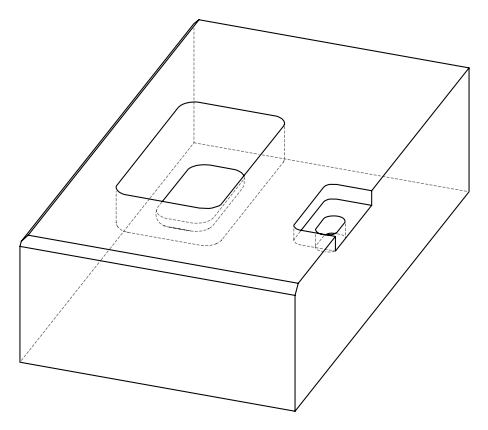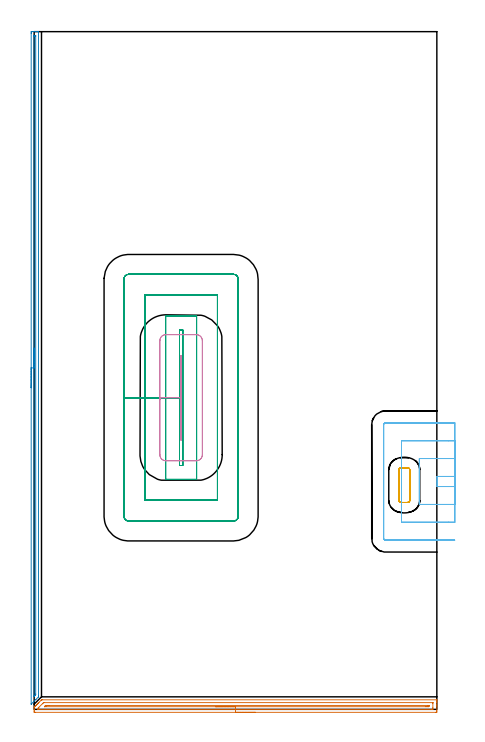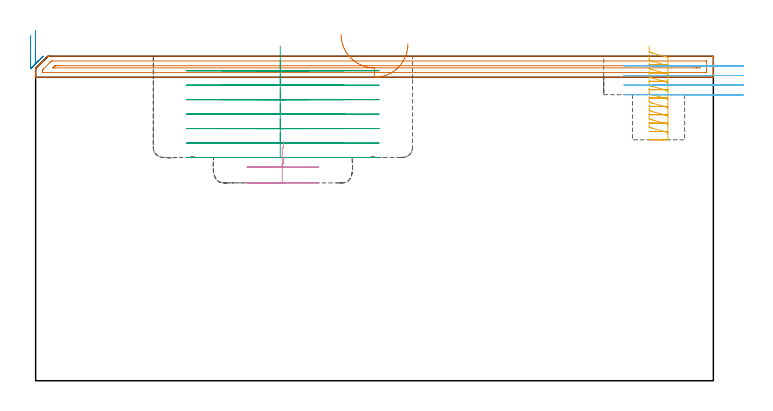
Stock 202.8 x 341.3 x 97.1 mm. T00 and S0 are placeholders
(PLAN: 6 operations, 3 tool changes, 32.7 min)
(1 AREA_MILL | FG_CHAMFER_SURFACE | UGT0205_001 | 5 min | 4029 mm3)
(2 AREA_MILL_1 | FG_CHAMFER_SURFACE_1 | UGT0205_001 | 5.54 min | 2302 mm3)
(3 MILL_RECTANGULAR_POCKET | POCKET_RECTANGULAR_STRAIGHT | UGT0201_095 | Follow Part, ap 5, ae 75% | 14.88 min | 334274 mm3)
(4 MILL_RECTANGULAR_POCKET_1 | POCKET_RECTANGULAR_STRAIGHT_1 | UGT0201_095 | Follow Part, ap 5, ae 75% | 1.3 min | 24729 mm3)
(5 MILL_RECTANGULAR_POCKET_2 | POCKET_RECTANGULAR_STRAIGHT_2 | UGT0201_128 | Follow Part, ap 2.5, ae 75% | 1.76 min | 9907 mm3)
(6 MILL_SLOT | SLOT_PARTIAL_RECTANGULAR | NXT0201_011 | Follow Part, ap 3, ae 75% | 4.24 min | 22029 mm3)
(TOOL UGT0205_001 | Chamfer Mill 20 x 3 x 45 deg. | D20 FL50 Z2)
(TOOL UGT0201_095 | End mill 20 mm | D20 R3 FL38 Z4)
(TOOL UGT0201_128 | Carbide End Mill 10.0 | D10 FL15 Z4)
(TOOL NXT0201_011 | ENDMILL 12mm [2P460-1200-NA 1630] | D12 FL38 Z6)
(OP 1 AREA_MILL)
G17 G21 G94 G90
T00 M6
G54
G17 G0 G90 X111.4 Y-1.5 S1061 M3
G43 Z107.1 H0
Z100.8
G94 G1 X111.362 Z99.928 F250.
X111.248 Z99.063
X111.059 Z98.212
X110.797 Z97.38
X110.463 Z96.574
X110.06 Z95.8
X109.592 Z95.064
X109.06 Z94.372
X108.471 Z93.729
X107.828 Z93.14
X107.136 Z92.608
X106.4 Z92.14
X105.626 Z91.737
X104.82 Z91.403
X103.988 Z91.141
X103.137 Z90.952
X102.272 Z90.838
X101.4 Z90.8
X0.6
X0.403 Y-1.499 Z90.801
X0.154 Y-1.496 Z90.804
X0.002 Y-1.491 Z90.805
X0. Y-1.308 Z90.989
Y-1.004 Z91.292
Y-0.424 Z91.872
Y-0.119 Z92.175
Y0.751 Z93.05
Y1.1 Z93.397
X0.005 Y1.106 Z93.404
X0.405 Y1.505 Z93.805
X0.548 Y1.65 Z93.947
X0.6 Y1.7 Z93.999
X0.792 Y1.893 Z94.192
X0.843 Y1.945 Z94.242
X0.897 Y1.998 Z94.297
X1.085 Y2.185 Z94.484
X1.138 Y2.24 Z94.537
X1.194 Y2.295 Z94.594
X1.377 Y2.478 Z94.777
X1.433 Y2.535 Z94.831
X1.492 Y2.592 Z94.891
X1.67 Y2.77 Z95.069
X1.728 Y2.83 Z95.126
X1.789 Y2.89 Z95.189
X1.962 Y3.063 Z95.362
X2.023 Y3.124 Z95.421
X2.086 Y3.187 Z95.486
X2.255 Y3.355 Z95.654
X2.318 Y3.419 Z95.716
X2.384 Y3.484 Z95.783
X3.645 Y4.746 Z97.044
X3.659 Y4.759 Z97.054
X3.713 Y4.808 Z97.086
X4.165 Y4.8 Z97.1
X202.65
X202.79 Y4.805 Z97.095
X202.792 Y4.782 Z97.073
X202.8 Y4.458 Z96.757
Y4.029 Z96.328
Y3.419 Z95.714
Y2.23 Z94.527
Y1.65 Z93.944
Y-0.714 Z91.582
X202.797 Y-1.004 Z91.292
X202.791 Y-1.491 Z90.805
X202.695 Y-1.494 Z90.803
X202.2 Y-1.5 Z90.8
X101.4
Y-0.086 Z92.214
X2.163 Y-0.085 Z92.215
X2.07 Y-0.084 Z92.216
X2.024 Y-0.081 Z92.219
X2.01 Y-0.079 Z92.221
X2.008 Y-0.064 Z92.236
X2.004 Y0.035 Z92.335
X2.002 Y0.259 Z92.559
X2.01 Y0.546 Z92.846
X2.02 Y0.658 Z92.958
X2.12 Y0.765 Z93.065
X2.25 Y0.898 Z93.198
X2.384 Y1.034 Z93.334
X4.168 Y2.818 Z95.118
X4.472 Y3.118 Z95.418
X4.673 Y3.312 Z95.612
X4.743 Y3.379 Z95.679
X5.094 Y3.386 Z95.686
X200.637 Y3.385 Z95.685
X200.73 Y3.384 Z95.684
X200.776 Y3.381 Z95.681
X200.79 Y3.379 Z95.679
X200.792 Y3.364 Z95.664
X200.796 Y3.265 Z95.565
X200.8 Y3.039 Z95.339
X200.799 Y0.765 Z93.065
X200.798 Y0.387 Z92.687
X200.79 Y0.005 Z92.305
X200.782 Y-0.079 Z92.221
X200.738 Y-0.081 Z92.219
X200.631 Y-0.084 Z92.216
X200.416 Y-0.086 Z92.214
X200.382
X101.4
Y1.328 Z93.628
X5.952 Y1.329 Z93.629
X5.383 Y1.33 Z93.63
X5.293 Y1.332 Z93.632
X5.231 Y1.335 Z93.635
X5.156 Y1.346 Z93.646
X5.211 Y1.406 Z93.706
X5.257 Y1.455 Z93.755
X5.453 Y1.65 Z93.95
X5.705 Y1.895 Z94.195
X5.794 Y1.964 Z94.264
X5.952 Y1.966 Z94.266
X6.521 Y1.97 Z94.27
X6.844 Y1.971 Z94.271
X7.412
X198.308
X198.632 Y1.97 Z94.27
X198.74 Y1.968 Z94.268
X198.777 Y1.965 Z94.265
X198.79 Y1.963 Z94.263
X198.793 Y1.927 Z94.227
X198.797 Y1.816 Z94.116
X198.798 Y1.65 Z93.95
X198.795 Y1.488 Z93.788
X198.785 Y1.335 Z93.635
X198.632 Y1.334 Z93.634
X198.063 Y1.329 Z93.629
X197.74
X197.172 Y1.328 Z93.628
X101.4
X100.528 Z93.666
X99.664 Z93.78
X98.812 Z93.969
X97.98 Z94.231
X97.174 Z94.565
X96.4 Z94.968
X95.664 Z95.437
X94.972 Z95.968
X94.329 Z96.557
X93.74 Z97.201
X93.209 Z97.893
X92.74 Z98.628
X92.337 Z99.402
X92.003 Z100.208
X91.741 Z101.04
X91.552 Z101.892
X91.438 Z102.757
X91.4 Z103.628
G0 Z107.1
M5
M2
(OP 2 AREA_MILL_1)
G17 G21 G94 G90
T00 M6
G54
G17 G0 G90 X-1.5 Y161.95 S1061 M3
G43 Z107.1 H0
Z103.4
G94 G1 Y161.988 Z102.528 F250.
Y162.102 Z101.663
Y162.291 Z100.812
Y162.553 Z99.98
Y162.887 Z99.174
Y163.29 Z98.4
Y163.759 Z97.664
Y164.29 Z96.972
Y164.879 Z96.329
Y165.522 Z95.74
Y166.214 Z95.208
Y166.95 Z94.74
Y167.724 Z94.337
Y168.53 Z94.003
Y169.362 Z93.741
Y170.214 Z93.552
Y171.079 Z93.438
Y171.95 Z93.4
Y340.321
X-1.499 Y340.69 Z93.401
X-1.494 Y341.207 Z93.402
X-1.491 Y341.292 Z93.405
X-0.98 Y341.3 Z93.915
X-0.419 Z94.478
X-0.093 Z94.803
X0.468 Z95.364
X0.793 Z95.688
X1.444 Z96.343
X1.818 Z96.718
X2.173 Y341.292 Z97.064
X2.197 Y341.29 Z97.088
X2.2 Y341.136 Z97.1
Y6.782
X2.201 Y6.305 Z97.08
X2.137 Y6.236 Z97.034
X0.896 Y4.996 Z95.796
X-0.389 Y3.711 Z94.51
X-1.335 Y2.764 Z93.563
X-1.423 Y2.68 Z93.475
X-1.491 Y2.615 Z93.406
X-1.498 Y2.726 Z93.402
X-1.499 Y2.764 Z93.401
X-1.5 Y171.95 Z93.4
X-0.086 Z94.814
Y338.897
X-0.084 Y339.124 Z94.816
X-0.082 Y339.233 Z94.818
X-0.079 Y339.28 Z94.821
X-0.042 Y339.29 Z94.858
X0.153 Y339.295 Z95.053
X0.401 Y339.299 Z95.301
X0.649 Y339.294 Z95.549
X0.751 Y339.29 Z95.651
X0.779 Y339.28 Z95.679
X0.781 Y339.233 Z95.681
X0.784 Y339.126 Z95.684
X0.786 Y338.912 Z95.686
Y7.675
X0.782 Y7.451 Z95.682
X0.779 Y7.345 Z95.679
X0.697 Y7.257 Z95.597
X0.512 Y7.065 Z95.412
X0.232 Y6.782 Z95.132
X0.165 Y6.715 Z95.065
X0.069 Y6.619 Z94.969
X-0.028 Y6.526 Z94.872
X-0.058 Y6.5 Z94.842
X-0.079 Y6.485 Z94.821
X-0.081 Y6.571 Z94.819
X-0.086 Y6.774 Z94.814
Y171.95
Y172.822 Z94.852
Y173.687 Z94.966
Y174.538 Z95.155
Y175.37 Z95.417
Y176.176 Z95.751
Y176.95 Z96.154
Y177.686 Z96.623
Y178.378 Z97.154
Y179.021 Z97.743
Y179.611 Z98.386
Y180.142 Z99.078
Y180.61 Z99.814
Y181.013 Z100.588
Y181.347 Z101.394
Y181.609 Z102.226
Y181.798 Z103.078
Y181.912 Z103.943
Y181.95 Z104.814
G0 Z107.1
M5
M2
(OP 3 MILL_RECTANGULAR_POCKET)
G17 G21 G94 G90
T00 M6
G54
G17 G0 G90 X73.2 Y184.301 S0 M3
G43 Z107.1 H0
Z100.1
G94 G1 Y156.95 Z92.771 F250.
Y122.8 F500.
X74.8
Y191.1
X73.2
Y156.95
X66.2
Y115.8
X81.8
Y198.1
X66.2
Y156.95
X55.7
Y105.3
X92.3
Y208.6
X55.7
Y156.95
X45.2
Y97.3
G3 X47.7 Y94.8 R2.5
G1 X100.3
G3 X102.8 Y97.3 R2.5
G1 Y216.6
G3 X100.3 Y219.1 R2.5
G1 X47.7
G3 X45.2 Y216.6 R2.5
G1 Y156.95
Y155.95
G0 X73.2 Y184.301 Z95.771
G1 Y156.95 Z88.443 F250.
Y122.8 F500.
X74.8
Y191.1
X73.2
Y156.95
X66.2
Y115.8
X81.8
Y198.1
X66.2
Y156.95
X55.7
Y105.3
X92.3
Y208.6
X55.7
Y156.95
X45.2
Y97.3
G3 X47.7 Y94.8 R2.5
G1 X100.3
G3 X102.8 Y97.3 R2.5
G1 Y216.6
G3 X100.3 Y219.1 R2.5
G1 X47.7
G3 X45.2 Y216.6 R2.5
G1 Y156.95
Y155.95
G0 X73.2 Y184.301 Z91.443
G1 Y156.95 Z84.114 F250.
Y122.8 F500.
X74.8
Y191.1
X73.2
Y156.95
X66.2
Y115.8
X81.8
Y198.1
X66.2
Y156.95
X55.7
Y105.3
X92.3
Y208.6
X55.7
Y156.95
X45.2
Y97.3
G3 X47.7 Y94.8 R2.5
G1 X100.3
G3 X102.8 Y97.3 R2.5
G1 Y216.6
G3 X100.3 Y219.1 R2.5
G1 X47.7
G3 X45.2 Y216.6 R2.5
G1 Y156.95
Y155.95
G0 X73.2 Y184.301 Z87.114
G1 Y156.95 Z79.786 F250.
Y122.8 F500.
X74.8
Y191.1
X73.2
Y156.95
X66.2
Y115.8
X81.8
Y198.1
X66.2
Y156.95
X55.7
Y105.3
X92.3
Y208.6
X55.7
Y156.95
X45.2
Y97.3
G3 X47.7 Y94.8 R2.5
G1 X100.3
G3 X102.8 Y97.3 R2.5
G1 Y216.6
G3 X100.3 Y219.1 R2.5
G1 X47.7
G3 X45.2 Y216.6 R2.5
G1 Y156.95
Y155.95
G0 X73.2 Y184.301 Z82.786
G1 Y156.95 Z75.457 F250.
Y122.8 F500.
X74.8
Y191.1
X73.2
Y156.95
X66.2
Y115.8
X81.8
Y198.1
X66.2
Y156.95
X55.7
Y105.3
X92.3
Y208.6
X55.7
Y156.95
X45.2
Y97.3
G3 X47.7 Y94.8 R2.5
G1 X100.3
G3 X102.8 Y97.3 R2.5
G1 Y216.6
G3 X100.3 Y219.1 R2.5
G1 X47.7
G3 X45.2 Y216.6 R2.5
G1 Y156.95
Y155.95
G0 X73.2 Y184.301 Z78.457
G1 Y156.95 Z71.129 F250.
Y122.8 F500.
X74.8
Y191.1
X73.2
Y156.95
X66.2
Y115.8
X81.8
Y198.1
X66.2
Y156.95
X55.7
Y105.3
X92.3
Y208.6
X55.7
Y156.95
X45.2
Y97.3
G3 X47.7 Y94.8 R2.5
G1 X100.3
G3 X102.8 Y97.3 R2.5
G1 Y216.6
G3 X100.3 Y219.1 R2.5
G1 X47.7
G3 X45.2 Y216.6 R2.5
G1 Y156.95
Y155.95
G0 X73.2 Y184.301 Z74.129
G1 Y156.95 Z66.8 F250.
Y122.8 F500.
X74.8
Y191.1
X73.2
Y156.95
X66.2
Y115.8
X81.8
Y198.1
X66.2
Y156.95
X55.7
Y105.3
X92.3
Y208.6
X55.7
Y156.95
X45.2
Y97.3
G3 X47.7 Y94.8 R2.5
G1 X100.3
G3 X102.8 Y97.3 R2.5
G1 Y216.6
G3 X100.3 Y219.1 R2.5
G1 X47.7
G3 X45.2 Y216.6 R2.5
G1 Y156.95
Y155.95
G0 Z107.1
M5
M2
(OP 4 MILL_RECTANGULAR_POCKET_1)
G17 G21 G94 G90
T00 M6
G54
G17 G0 G90 X74.2 Y170.973 S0 M3
G43 Z107.1 H0
Z71.675
G94 G1 Y178.2 Z69.739 F250.
X73.8 Z69.631
Y156.95 Z63.937
Y135.7 F500.
X74.2
Y178.2
X73.8
Y156.95
X63.3
Y128.2
G3 X66.3 Y125.2 R3.
G1 X81.7
G3 X84.7 Y128.2 R3.
G1 Y185.7
G3 X81.7 Y188.7 R3.
G1 X66.3
G3 X63.3 Y185.7 R3.
G1 Y156.95
Y155.95
G0 X74.2 Y170.973 Z66.937
G1 Y178.2 Z65.001 F250.
X73.8 Z64.894
Y156.95 Z59.2
Y135.7 F500.
X74.2
Y178.2
X73.8
Y156.95
X63.3
Y128.2
G3 X66.3 Y125.2 R3.
G1 X81.7
G3 X84.7 Y128.2 R3.
G1 Y185.7
G3 X81.7 Y188.7 R3.
G1 X66.3
G3 X63.3 Y185.7 R3.
G1 Y156.95
Y155.95
G0 Z107.1
M5
M2
(OP 5 MILL_RECTANGULAR_POCKET_2)
G17 G21 G94 G90
T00 M6
G54
G17 G0 G90 X183.6 Y111.399 S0 M3
G43 Z107.1 H0
Z100.1
G94 G1 Y105.4 Z98.493 F250.
Y105.29 Z98.463
X183.657 Y105.018 Z98.389
X183.775 Y104.766 Z98.314
X183.948 Y104.548 Z98.24
X184.166 Y104.375 Z98.165
X184.418 Y104.257 Z98.09
X184.69 Y104.2 Z98.016
X188.11 Z97.1
X188.382 Y104.257 Z97.025
X188.634 Y104.375 Z96.951
X188.852 Y104.548 Z96.876
X189.025 Y104.766 Z96.801
X189.143 Y105.018 Z96.727
X189.2 Y105.29 Z96.652
Y105.4 Z96.623
Y112.95 Z94.6
Y120.5 F500.
G3 X188. Y121.7 R1.2
G1 X184.8
G3 X183.6 Y120.5 R1.2
G1 Y105.4
G3 X184.8 Y104.2 R1.2
G1 X188.
G3 X189.2 Y105.4 R1.2
G1 Y112.95
Y113.95
G0 X183.6 Y111.399 Z97.6
G1 Y105.4 Z95.993 F250.
Y105.29 Z95.963
X183.657 Y105.018 Z95.889
X183.775 Y104.766 Z95.814
X183.948 Y104.548 Z95.74
X184.166 Y104.375 Z95.665
X184.418 Y104.257 Z95.59
X184.69 Y104.2 Z95.516
X188.11 Z94.6
X188.382 Y104.257 Z94.525
X188.634 Y104.375 Z94.451
X188.852 Y104.548 Z94.376
X189.025 Y104.766 Z94.301
X189.143 Y105.018 Z94.227
X189.2 Y105.29 Z94.152
Y105.4 Z94.123
Y112.95 Z92.1
Y120.5 F500.
G3 X188. Y121.7 R1.2
G1 X184.8
G3 X183.6 Y120.5 R1.2
G1 Y105.4
G3 X184.8 Y104.2 R1.2
G1 X188.
G3 X189.2 Y105.4 R1.2
G1 Y112.95
Y113.95
G0 X183.6 Y111.399 Z95.1
G1 Y105.4 Z93.493 F250.
Y105.29 Z93.463
X183.657 Y105.018 Z93.389
X183.775 Y104.766 Z93.314
X183.948 Y104.548 Z93.24
X184.166 Y104.375 Z93.165
X184.418 Y104.257 Z93.09
X184.69 Y104.2 Z93.016
X188.11 Z92.1
X188.382 Y104.257 Z92.025
X188.634 Y104.375 Z91.951
X188.852 Y104.548 Z91.876
X189.025 Y104.766 Z91.801
X189.143 Y105.018 Z91.727
X189.2 Y105.29 Z91.652
Y105.4 Z91.623
Y112.95 Z89.6
Y120.5 F500.
G3 X188. Y121.7 R1.2
G1 X184.8
G3 X183.6 Y120.5 R1.2
G1 Y105.4
G3 X184.8 Y104.2 R1.2
G1 X188.
G3 X189.2 Y105.4 R1.2
G1 Y112.95
Y113.95
G0 X183.6 Y111.399 Z92.6
G1 Y105.4 Z90.993 F250.
Y105.29 Z90.963
X183.657 Y105.018 Z90.889
X183.775 Y104.766 Z90.814
X183.948 Y104.548 Z90.74
X184.166 Y104.375 Z90.665
X184.418 Y104.257 Z90.59
X184.69 Y104.2 Z90.516
X188.11 Z89.6
X188.382 Y104.257 Z89.525
X188.634 Y104.375 Z89.451
X188.852 Y104.548 Z89.376
X189.025 Y104.766 Z89.301
X189.143 Y105.018 Z89.227
X189.2 Y105.29 Z89.152
Y105.4 Z89.123
Y112.95 Z87.1
Y120.5 F500.
G3 X188. Y121.7 R1.2
G1 X184.8
G3 X183.6 Y120.5 R1.2
G1 Y105.4
G3 X184.8 Y104.2 R1.2
G1 X188.
G3 X189.2 Y105.4 R1.2
G1 Y112.95
Y113.95
G0 X183.6 Y111.399 Z90.1
G1 Y105.4 Z88.493 F250.
Y105.29 Z88.463
X183.657 Y105.018 Z88.389
X183.775 Y104.766 Z88.314
X183.948 Y104.548 Z88.24
X184.166 Y104.375 Z88.165
X184.418 Y104.257 Z88.09
X184.69 Y104.2 Z88.016
X188.11 Z87.1
X188.382 Y104.257 Z87.025
X188.634 Y104.375 Z86.951
X188.852 Y104.548 Z86.876
X189.025 Y104.766 Z86.801
X189.143 Y105.018 Z86.727
X189.2 Y105.29 Z86.652
Y105.4 Z86.623
Y112.95 Z84.6
Y120.5 F500.
G3 X188. Y121.7 R1.2
G1 X184.8
G3 X183.6 Y120.5 R1.2
G1 Y105.4
G3 X184.8 Y104.2 R1.2
G1 X188.
G3 X189.2 Y105.4 R1.2
G1 Y112.95
Y113.95
G0 X183.6 Y111.399 Z87.6
G1 Y105.4 Z85.993 F250.
Y105.29 Z85.963
X183.657 Y105.018 Z85.889
X183.775 Y104.766 Z85.814
X183.948 Y104.548 Z85.74
X184.166 Y104.375 Z85.665
X184.418 Y104.257 Z85.59
X184.69 Y104.2 Z85.516
X188.11 Z84.6
X188.382 Y104.257 Z84.525
X188.634 Y104.375 Z84.451
X188.852 Y104.548 Z84.376
X189.025 Y104.766 Z84.301
X189.143 Y105.018 Z84.227
X189.2 Y105.29 Z84.152
Y105.4 Z84.123
Y112.95 Z82.1
Y120.5 F500.
G3 X188. Y121.7 R1.2
G1 X184.8
G3 X183.6 Y120.5 R1.2
G1 Y105.4
G3 X184.8 Y104.2 R1.2
G1 X188.
G3 X189.2 Y105.4 R1.2
G1 Y112.95
Y113.95
G0 X183.6 Y111.399 Z85.1
G1 Y105.4 Z83.493 F250.
Y105.29 Z83.463
X183.657 Y105.018 Z83.389
X183.775 Y104.766 Z83.314
X183.948 Y104.548 Z83.24
X184.166 Y104.375 Z83.165
X184.418 Y104.257 Z83.09
X184.69 Y104.2 Z83.016
X188.11 Z82.1
X188.382 Y104.257 Z82.025
X188.634 Y104.375 Z81.951
X188.852 Y104.548 Z81.876
X189.025 Y104.766 Z81.801
X189.143 Y105.018 Z81.727
X189.2 Y105.29 Z81.652
Y105.4 Z81.623
Y112.95 Z79.6
Y120.5 F500.
G3 X188. Y121.7 R1.2
G1 X184.8
G3 X183.6 Y120.5 R1.2
G1 Y105.4
G3 X184.8 Y104.2 R1.2
G1 X188.
G3 X189.2 Y105.4 R1.2
G1 Y112.95
Y113.95
G0 X183.6 Y111.399 Z82.6
G1 Y105.4 Z80.993 F250.
Y105.29 Z80.963
X183.657 Y105.018 Z80.889
X183.775 Y104.766 Z80.814
X183.948 Y104.548 Z80.74
X184.166 Y104.375 Z80.665
X184.418 Y104.257 Z80.59
X184.69 Y104.2 Z80.516
X188.11 Z79.6
X188.382 Y104.257 Z79.525
X188.634 Y104.375 Z79.451
X188.852 Y104.548 Z79.376
X189.025 Y104.766 Z79.301
X189.143 Y105.018 Z79.227
X189.2 Y105.29 Z79.152
Y105.4 Z79.123
Y112.95 Z77.1
Y120.5 F500.
G3 X188. Y121.7 R1.2
G1 X184.8
G3 X183.6 Y120.5 R1.2
G1 Y105.4
G3 X184.8 Y104.2 R1.2
G1 X188.
G3 X189.2 Y105.4 R1.2
G1 Y112.95
Y113.95
G0 X183.6 Y111.399 Z80.1
G1 Y105.4 Z78.493 F250.
Y105.29 Z78.463
X183.657 Y105.018 Z78.389
X183.775 Y104.766 Z78.314
X183.948 Y104.548 Z78.24
X184.166 Y104.375 Z78.165
X184.418 Y104.257 Z78.09
X184.69 Y104.2 Z78.016
X188.11 Z77.1
X188.382 Y104.257 Z77.025
X188.634 Y104.375 Z76.951
X188.852 Y104.548 Z76.876
X189.025 Y104.766 Z76.802
X189.143 Y105.018 Z76.727
X189.2 Y105.29 Z76.652
Y105.4 Z76.623
Y112.95 Z74.6
Y120.5 F500.
G3 X188. Y121.7 R1.2
G1 X184.8
G3 X183.6 Y120.5 R1.2
G1 Y105.4
G3 X184.8 Y104.2 R1.2
G1 X188.
G3 X189.2 Y105.4 R1.2
G1 Y112.95
Y113.95
G0 X183.6 Y111.399 Z77.6
G1 Y105.4 Z75.993 F250.
Y105.29 Z75.963
X183.657 Y105.018 Z75.889
X183.775 Y104.766 Z75.814
X183.948 Y104.548 Z75.74
X184.166 Y104.375 Z75.665
X184.418 Y104.257 Z75.59
X184.69 Y104.2 Z75.516
X188.11 Z74.6
X188.382 Y104.257 Z74.525
X188.634 Y104.375 Z74.451
X188.852 Y104.548 Z74.376
X189.025 Y104.766 Z74.302
X189.143 Y105.018 Z74.227
X189.2 Y105.29 Z74.152
Y105.4 Z74.123
Y112.95 Z72.1
Y120.5 F500.
G3 X188. Y121.7 R1.2
G1 X184.8
G3 X183.6 Y120.5 R1.2
G1 Y105.4
G3 X184.8 Y104.2 R1.2
G1 X188.
G3 X189.2 Y105.4 R1.2
G1 Y112.95
Y113.95
G0 Z107.1
M5
M2
(OP 6 MILL_SLOT)
G17 G21 G94 G90
T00 M6
G54
G17 G0 G90 X211.8 Y117.3 S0 M3
G43 Z107.1 H1
Z94.225
G94 G1 X208.8 F250.
X203. F500.
Y112.2
X208.8
X211.8 F250.
Y126.3
X208.8
X194. F500.
Y103.2
X208.8
X211.8 F250.
Y135.3
X208.8
X185. F500.
Y120.706
Y117.706 F250.
Y108.194 F500.
Y105.194 F250.
Y94.2 F500.
X208.8
X211.8 F250.
Y144.3
X208.8
X177. F500.
G3 X176. Y143.3 R1.
G1 Y86.2
G3 X177. Y85.2 R1.
G1 X208.8
X211.8 F250.
G0 Y117.3 Z91.35
G1 X208.8
X203. F500.
Y112.2
X208.8
X211.8 F250.
Y126.3
X208.8
X194. F500.
Y103.2
X208.8
X211.8 F250.
Y135.3
X208.8
X185. F500.
Y120.706
Y117.706 F250.
Y108.194 F500.
Y105.194 F250.
Y94.2 F500.
X208.8
X211.8 F250.
Y144.3
X208.8
X177. F500.
G3 X176. Y143.3 R1.
G1 Y86.2
G3 X177. Y85.2 R1.
G1 X208.8
X211.8 F250.
G0 Y117.3 Z88.475
G1 X208.8
X203. F500.
Y112.2
X208.8
X211.8 F250.
Y126.3
X208.8
X194. F500.
Y103.2
X208.8
X211.8 F250.
Y135.3
X208.8
X185. F500.
Y120.705
Y117.705 F250.
Y108.194 F500.
Y105.194 F250.
Y94.2 F500.
X208.8
X211.8 F250.
Y144.3
X208.8
X177. F500.
G3 X176. Y143.3 R1.
G1 Y86.2
G3 X177. Y85.2 R1.
G1 X208.8
X211.8 F250.
G0 Y117.3 Z85.6
G1 X208.8
X203. F500.
Y112.2
X208.8
X211.8 F250.
Y126.3
X208.8
X194. F500.
Y103.2
X208.8
X211.8 F250.
Y135.3
X208.8
X185. F500.
Y120.705
Y117.705 F250.
Y108.194 F500.
Y105.194 F250.
Y94.2 F500.
X208.8
X211.8 F250.
Y144.3
X208.8
X177. F500.
G3 X176. Y143.3 R1.
G1 Y86.2
G3 X177. Y85.2 R1.
G1 X208.8
X211.8 F250.
G0 Z107.1
M5
M2
